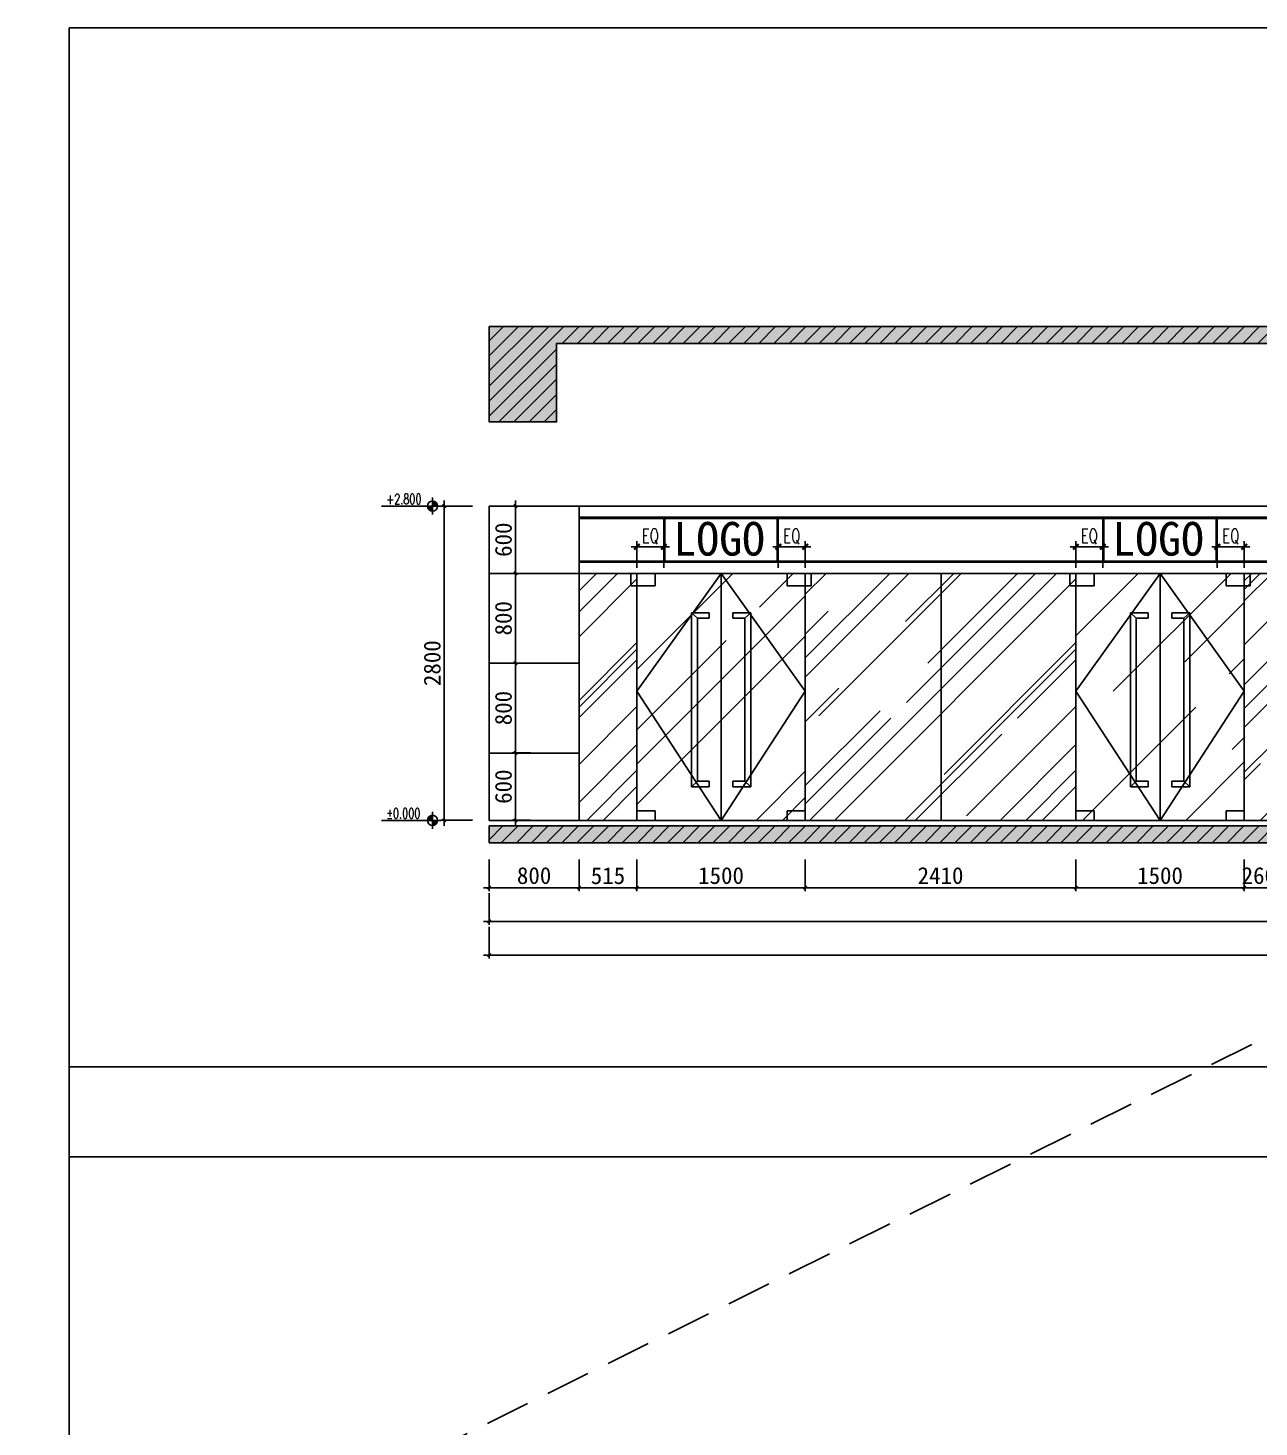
# Model space of a CAD drawing. Header units: millimetres. Extents: x 110215 to 630040, y -488650 to 141897.
# Drawn here: x 201486 to 212451, y 2886 to 15350 of the extents above; entities that cross this region are included whole.
import ezdxf
from ezdxf.xclip import XClip

# ---------------------------------------------------------------- set-up
doc = ezdxf.new("R2010")
doc.units = ezdxf.units.MM
doc.header["$LTSCALE"] = 1000
doc.header["$XCLIPFRAME"] = 0
doc.linetypes.add('_DASH', pattern=[0.6, 0.4, -0.2])
doc.layers.get('Defpoints').update_dxf_attribs({"color": 2})
for name, color, linetype in [('0-118标注', 2, 'Continuous'), ('0-140c立面材料填充', 250, 'Continuous'), ('0-140d立面材料分隔', 146, 'Continuous'), ('0-140立面图剖切线', 4, 'Continuous')]:
    doc.layers.add(name, color=color, linetype=linetype)
doc.styles.add('DIM_FONT', font='SIMPLEX', dxfattribs={"width": 0.7, "bigfont": 'GBCBIG'})
doc.styles.add('TXT', font='txt.shx', dxfattribs={"width": 0.7})
doc.styles.add('繁黑体', font='simhei.ttf')
doc.styles.add('黑体', font='simhei.ttf')
doc.dimstyles.new('50', dxfattribs={"dimscale": 50, "dimtxt": 3, "dimasz": 0.6, "dimexe": 0.6, "dimexo": 0.6, "dimtad": 1, "dimdec": 0, "dimdsep": 46, "dimtxsty": '黑体', "dimblk1": 'ARCHTICK', "dimblk2": 'ARCHTICK', "dimsah": 1, "dimcen": 0, "dimdle": 1, "dimclrd": 251, "dimclre": 251, "dimclrt": 2, "dimadec": 0, "dimazin": 0, "dimtfac": 1, "dimtdec": 0, "dimtix": 1, "dimtmove": 2, "dimatfit": 3, "dimldrblk": 'DOT', "dimfxl": 0, "dimtolj": 1, "dimtzin": 0, "dimarcsym": 0})
doc.dimstyles.new('副本 1-50', dxfattribs={"dimscale": 50, "dimtxt": 2.5, "dimasz": 1, "dimexe": 1, "dimexo": 1, "dimgap": 0.6, "dimtad": 1, "dimdec": 0, "dimrnd": 5, "dimzin": 0, "dimdsep": 46, "dimtxsty": 'TXT', "dimblk": 'ARCHTICK', "dimcen": 4, "dimdle": 1, "dimclrd": 3, "dimclre": 3, "dimclrt": 3, "dimadec": 0, "dimazin": 0, "dimtfac": 1, "dimtdec": 0, "dimtix": 1, "dimtmove": 2, "dimatfit": 3, "dimldrblk": 'ARCHTICK', "dimfxl": 0, "dimtolj": 1, "dimtzin": 0, "dimarcsym": 0})

# ---------------------------------------------------------------- blocks, each defined once
blk = doc.blocks.new('_ArchTick')
at = {"color": 0, "linetype": 'ByBlock', "const_width": 0.4}
blk.add_lwpolyline([(-0.5, -0.5), (0.5, 0.5)], dxfattribs=at)
blk = doc.blocks.new('*D130')
at = {"color": 3, "lineweight": -2, "transparency": 16777216}
for p, q in [((2433331, 314145), (2433331, 314382)), ((2433571, 314145), (2433571, 314382)), ((2433621, 314332), (2433281, 314332))]:
    blk.add_line(p, q, dxfattribs=at)
at = {"layer": 'Defpoints', "color": 0, "transparency": 16777216}
for p in [(2433331, 314332), (2433331, 314095), (2433571, 314095)]:
    blk.add_point(p, dxfattribs=at)
at = {"color": 3, "lineweight": -2, "transparency": 16777216, "xscale": 50, "yscale": 50, "zscale": 50, "rotation": 180}
blk.add_blockref('_ArchTick', (2433331, 314332), dxfattribs=at)
at = {"color": 3, "lineweight": -2, "transparency": 16777216, "xscale": 50, "yscale": 50, "zscale": 50}
blk.add_blockref('_ArchTick', (2433571, 314332), dxfattribs=at)
at = {"color": 3, "transparency": 16777216, "insert": (2433451, 314425), "char_height": 125, "attachment_point": 5, "style": 'TXT'}
blk.add_mtext('\\A1;EQ', dxfattribs=at)
blk = doc.blocks.new('*D131')
at = {"color": 3, "lineweight": -2, "transparency": 16777216}
for p, q in [((2432071, 314145), (2432071, 314382)), ((2432311, 314145), (2432311, 314382)), ((2432021, 314332), (2432361, 314332))]:
    blk.add_line(p, q, dxfattribs=at)
at = {"layer": 'Defpoints', "color": 0, "transparency": 16777216}
for p in [(2432311, 314332), (2432071, 314095), (2432311, 314095)]:
    blk.add_point(p, dxfattribs=at)
at = {"color": 3, "lineweight": -2, "transparency": 16777216, "xscale": 50, "yscale": 50, "zscale": 50, "rotation": 180}
blk.add_blockref('_ArchTick', (2432071, 314332), dxfattribs=at)
at = {"color": 3, "lineweight": -2, "transparency": 16777216, "xscale": 50, "yscale": 50, "zscale": 50}
blk.add_blockref('_ArchTick', (2432311, 314332), dxfattribs=at)
at = {"color": 3, "transparency": 16777216, "insert": (2432191, 314425), "char_height": 125, "attachment_point": 5, "style": 'TXT'}
blk.add_mtext('\\A1;EQ', dxfattribs=at)
blk = doc.blocks.new('*D811')
at = {"color": 251, "lineweight": -2, "transparency": 16777216}
for p, q in [((275969, 7941), (275969, 7661)), ((276229, 7941), (276229, 7661)), ((275969, 7691), (275939, 7691)), ((276229, 7691), (275969, 7691)), ((276229, 7691), (276259, 7691))]:
    blk.add_line(p, q, dxfattribs=at)
at = {"layer": 'Defpoints', "color": 0, "transparency": 16777216}
for p in [(275969, 8091), (276229, 8091), (275969, 7691)]:
    blk.add_point(p, dxfattribs=at)
at = {"color": 251, "lineweight": -2, "transparency": 16777216, "xscale": 30, "yscale": 30, "zscale": 30}
blk.add_blockref('_ArchTick', (275969, 7691), dxfattribs=at)
at = {"color": 251, "lineweight": -2, "transparency": 16777216, "xscale": 30, "yscale": 30, "zscale": 30, "rotation": 180}
blk.add_blockref('_ArchTick', (276229, 7691), dxfattribs=at)
at = {"color": 2, "transparency": 16777216, "insert": (276099, 7798), "char_height": 150, "attachment_point": 5, "style": '黑体'}
blk.add_mtext('\\A1;260', dxfattribs=at)
blk = doc.blocks.new('_DOT')
at = {"color": 0, "linetype": 'ByBlock'}
blk.add_line((-0.5, 0), (-1, 0), dxfattribs=at)
at = {"color": 0, "linetype": 'ByBlock', "const_width": 0.5}
blk.add_lwpolyline([(-0.25, 0, 1), (0.25, 0, 1)], format="xyb", close=True, dxfattribs=at)
blk = doc.blocks.new('*D812')
at = {"color": 251, "lineweight": -2, "transparency": 16777216}
for p, q in [((274469, 7941), (274469, 7661)), ((275969, 7941), (275969, 7661)), ((276019, 7691), (274419, 7691))]:
    blk.add_line(p, q, dxfattribs=at)
at = {"layer": 'Defpoints', "color": 0, "transparency": 16777216}
for p in [(274469, 8091), (275969, 8091), (274469, 7691)]:
    blk.add_point(p, dxfattribs=at)
at = {"color": 251, "lineweight": -2, "transparency": 16777216, "xscale": 30, "yscale": 30, "zscale": 30, "rotation": 180}
blk.add_blockref('_ArchTick', (274469, 7691), dxfattribs=at)
at = {"color": 251, "lineweight": -2, "transparency": 16777216, "xscale": 30, "yscale": 30, "zscale": 30}
blk.add_blockref('_ArchTick', (275969, 7691), dxfattribs=at)
at = {"color": 2, "transparency": 16777216, "insert": (275219, 7798), "char_height": 150, "attachment_point": 5, "style": '黑体'}
blk.add_mtext('\\A1;1500', dxfattribs=at)
blk = doc.blocks.new('*D813')
at = {"color": 251, "lineweight": -2, "transparency": 16777216}
for p, q in [((272059, 7941), (272059, 7661)), ((274469, 7941), (274469, 7661)), ((274519, 7691), (272009, 7691))]:
    blk.add_line(p, q, dxfattribs=at)
at = {"layer": 'Defpoints', "color": 0, "transparency": 16777216}
for p in [(272059, 8091), (274469, 8091), (272059, 7691)]:
    blk.add_point(p, dxfattribs=at)
at = {"color": 251, "lineweight": -2, "transparency": 16777216, "xscale": 30, "yscale": 30, "zscale": 30, "rotation": 180}
blk.add_blockref('_ArchTick', (272059, 7691), dxfattribs=at)
at = {"color": 251, "lineweight": -2, "transparency": 16777216, "xscale": 30, "yscale": 30, "zscale": 30}
blk.add_blockref('_ArchTick', (274469, 7691), dxfattribs=at)
at = {"color": 2, "transparency": 16777216, "insert": (273264, 7798), "char_height": 150, "attachment_point": 5, "style": '黑体'}
blk.add_mtext('\\A1;2410', dxfattribs=at)
blk = doc.blocks.new('*D814')
at = {"color": 251, "lineweight": -2, "transparency": 16777216}
for p, q in [((270559, 7941), (270559, 7661)), ((272059, 7941), (272059, 7661)), ((272109, 7691), (270509, 7691))]:
    blk.add_line(p, q, dxfattribs=at)
at = {"layer": 'Defpoints', "color": 0, "transparency": 16777216}
for p in [(270559, 8091), (272059, 8091), (270559, 7691)]:
    blk.add_point(p, dxfattribs=at)
at = {"color": 251, "lineweight": -2, "transparency": 16777216, "xscale": 30, "yscale": 30, "zscale": 30, "rotation": 180}
blk.add_blockref('_ArchTick', (270559, 7691), dxfattribs=at)
at = {"color": 251, "lineweight": -2, "transparency": 16777216, "xscale": 30, "yscale": 30, "zscale": 30}
blk.add_blockref('_ArchTick', (272059, 7691), dxfattribs=at)
at = {"color": 2, "transparency": 16777216, "insert": (271309, 7798), "char_height": 150, "attachment_point": 5, "style": '黑体'}
blk.add_mtext('\\A1;1500', dxfattribs=at)
blk = doc.blocks.new('*D815')
at = {"color": 251, "lineweight": -2, "transparency": 16777216}
for p, q in [((270044, 7941), (270044, 7661)), ((270559, 7941), (270559, 7661)), ((270609, 7691), (269994, 7691))]:
    blk.add_line(p, q, dxfattribs=at)
at = {"layer": 'Defpoints', "color": 0, "transparency": 16777216}
for p in [(270044, 8091), (270559, 8091), (270044, 7691)]:
    blk.add_point(p, dxfattribs=at)
at = {"color": 251, "lineweight": -2, "transparency": 16777216, "xscale": 30, "yscale": 30, "zscale": 30, "rotation": 180}
blk.add_blockref('_ArchTick', (270044, 7691), dxfattribs=at)
at = {"color": 251, "lineweight": -2, "transparency": 16777216, "xscale": 30, "yscale": 30, "zscale": 30}
blk.add_blockref('_ArchTick', (270559, 7691), dxfattribs=at)
at = {"color": 2, "transparency": 16777216, "insert": (270302, 7797), "char_height": 150, "attachment_point": 5, "style": '黑体'}
blk.add_mtext('\\A1;515', dxfattribs=at)
blk = doc.blocks.new('*D826')
at = {"color": 251, "lineweight": -2, "transparency": 16777216}
for p, q in [((269244, 7641), (269244, 7361)), ((287506, 7641), (287506, 7361)), ((287556, 7391), (269194, 7391))]:
    blk.add_line(p, q, dxfattribs=at)
at = {"layer": 'Defpoints', "color": 0, "transparency": 16777216}
for p in [(269244, 8091), (287506, 7691), (269244, 7391)]:
    blk.add_point(p, dxfattribs=at)
at = {"color": 251, "lineweight": -2, "transparency": 16777216, "xscale": 30, "yscale": 30, "zscale": 30, "rotation": 180}
blk.add_blockref('_ArchTick', (269244, 7391), dxfattribs=at)
at = {"color": 251, "lineweight": -2, "transparency": 16777216, "xscale": 30, "yscale": 30, "zscale": 30}
blk.add_blockref('_ArchTick', (287506, 7391), dxfattribs=at)
at = {"color": 2, "transparency": 16777216, "insert": (278375, 7497), "char_height": 150, "attachment_point": 5, "style": '黑体'}
blk.add_mtext('\\A1;18262', dxfattribs=at)
blk = doc.blocks.new('*D827')
at = {"color": 251, "lineweight": -2, "transparency": 16777216}
for p, q in [((269244, 7941), (269244, 7661)), ((270044, 7941), (270044, 7661)), ((270094, 7691), (269194, 7691))]:
    blk.add_line(p, q, dxfattribs=at)
at = {"layer": 'Defpoints', "color": 0, "transparency": 16777216}
for p in [(269244, 8091), (270044, 8091), (269244, 7691)]:
    blk.add_point(p, dxfattribs=at)
at = {"color": 251, "lineweight": -2, "transparency": 16777216, "xscale": 30, "yscale": 30, "zscale": 30, "rotation": 180}
blk.add_blockref('_ArchTick', (269244, 7691), dxfattribs=at)
at = {"color": 251, "lineweight": -2, "transparency": 16777216, "xscale": 30, "yscale": 30, "zscale": 30}
blk.add_blockref('_ArchTick', (270044, 7691), dxfattribs=at)
at = {"color": 2, "transparency": 16777216, "insert": (269644, 7798), "char_height": 150, "attachment_point": 5, "style": '黑体'}
blk.add_mtext('\\A1;800', dxfattribs=at)
blk = doc.blocks.new('*D828')
at = {"color": 251, "lineweight": -2, "transparency": 16777216}
for p, q in [((269244, 7341), (269244, 7061)), ((351969, 7341), (351969, 7061)), ((269194, 7091), (352019, 7091))]:
    blk.add_line(p, q, dxfattribs=at)
at = {"layer": 'Defpoints', "color": 0, "transparency": 16777216}
for p in [(269244, 7391), (351969, 7391), (351969, 7091)]:
    blk.add_point(p, dxfattribs=at)
at = {"color": 251, "lineweight": -2, "transparency": 16777216, "xscale": 30, "yscale": 30, "zscale": 30, "rotation": 180}
blk.add_blockref('_ArchTick', (269244, 7091), dxfattribs=at)
at = {"color": 251, "lineweight": -2, "transparency": 16777216, "xscale": 30, "yscale": 30, "zscale": 30}
blk.add_blockref('_ArchTick', (351969, 7091), dxfattribs=at)
at = {"color": 2, "transparency": 16777216, "insert": (310607, 7197), "char_height": 150, "attachment_point": 5, "style": '黑体'}
blk.add_mtext('\\A1;82725', dxfattribs=at)
blk = doc.blocks.new('*D738')
at = {"color": 251, "lineweight": -2, "transparency": 16777216}
for p, q in [((269614, 8891), (269448, 8891)), ((269478, 8241), (269478, 8941)), ((269613, 8291), (269448, 8291))]:
    blk.add_line(p, q, dxfattribs=at)
at = {"layer": 'Defpoints', "color": 0, "transparency": 16777216}
for p in [(269478, 8891), (269644, 8891), (269643, 8291)]:
    blk.add_point(p, dxfattribs=at)
at = {"color": 251, "lineweight": -2, "transparency": 16777216, "xscale": 30, "yscale": 30, "zscale": 30}
for p, rotation in [((269478, 8891), 90), ((269478, 8291), 270)]:
    blk.add_blockref('_ArchTick', p, dxfattribs=dict(at, rotation=rotation))
at = {"color": 2, "transparency": 16777216, "insert": (269371, 8591), "char_height": 150, "attachment_point": 5, "rotation": 90, "style": '黑体'}
blk.add_mtext('\\A1;600', dxfattribs=at)
blk = doc.blocks.new('*D739')
at = {"color": 251, "lineweight": -2, "transparency": 16777216}
for p, q in [((269478, 8841), (269478, 9741)), ((269614, 9691), (269448, 9691)), ((269614, 8891), (269448, 8891))]:
    blk.add_line(p, q, dxfattribs=at)
at = {"layer": 'Defpoints', "color": 0, "transparency": 16777216}
for p in [(269478, 9691), (269644, 9691), (269644, 8891)]:
    blk.add_point(p, dxfattribs=at)
at = {"color": 251, "lineweight": -2, "transparency": 16777216, "xscale": 30, "yscale": 30, "zscale": 30}
for p, rotation in [((269478, 9691), 90), ((269478, 8891), 270)]:
    blk.add_blockref('_ArchTick', p, dxfattribs=dict(at, rotation=rotation))
at = {"color": 2, "transparency": 16777216, "insert": (269371, 9291), "char_height": 150, "attachment_point": 5, "rotation": 90, "style": '黑体'}
blk.add_mtext('\\A1;800', dxfattribs=at)
blk = doc.blocks.new('*D740')
at = {"color": 251, "lineweight": -2, "transparency": 16777216}
for p, q in [((269728, 10491), (269448, 10491)), ((269478, 9641), (269478, 10541)), ((269614, 9691), (269448, 9691))]:
    blk.add_line(p, q, dxfattribs=at)
at = {"layer": 'Defpoints', "color": 0, "transparency": 16777216}
for p in [(269478, 10491), (269761, 10491), (269644, 9691)]:
    blk.add_point(p, dxfattribs=at)
at = {"color": 251, "lineweight": -2, "transparency": 16777216, "xscale": 30, "yscale": 30, "zscale": 30}
for p, rotation in [((269478, 10491), 90), ((269478, 9691), 270)]:
    blk.add_blockref('_ArchTick', p, dxfattribs=dict(at, rotation=rotation))
at = {"color": 2, "transparency": 16777216, "insert": (269371, 10091), "char_height": 150, "attachment_point": 5, "rotation": 90, "style": '黑体'}
blk.add_mtext('\\A1;800', dxfattribs=at)
blk = doc.blocks.new('*D741')
at = {"color": 251, "lineweight": -2, "transparency": 16777216}
for p, q in [((269478, 10441), (269478, 11141)), ((269728, 11091), (269448, 11091)), ((269728, 10491), (269448, 10491))]:
    blk.add_line(p, q, dxfattribs=at)
at = {"layer": 'Defpoints', "color": 0, "transparency": 16777216}
for p in [(269478, 11091), (269761, 11091), (269761, 10491)]:
    blk.add_point(p, dxfattribs=at)
at = {"color": 251, "lineweight": -2, "transparency": 16777216, "xscale": 30, "yscale": 30, "zscale": 30}
for p, rotation in [((269478, 11091), 90), ((269478, 10491), 270)]:
    blk.add_blockref('_ArchTick', p, dxfattribs=dict(at, rotation=rotation))
at = {"color": 2, "transparency": 16777216, "insert": (269371, 10791), "char_height": 150, "attachment_point": 5, "rotation": 90, "style": '黑体'}
blk.add_mtext('\\A1;600', dxfattribs=at)
blk = doc.blocks.new('*D762')
at = {"color": 251, "lineweight": -2, "transparency": 16777216}
for p, q in [((268844, 8241), (268844, 11141)), ((269094, 11091), (268814, 11091)), ((269094, 8291), (268814, 8291))]:
    blk.add_line(p, q, dxfattribs=at)
at = {"layer": 'Defpoints', "color": 0, "transparency": 16777216}
for p in [(268844, 11091), (269244, 11091), (269244, 8291)]:
    blk.add_point(p, dxfattribs=at)
at = {"color": 251, "lineweight": -2, "transparency": 16777216, "xscale": 30, "yscale": 30, "zscale": 30}
for p, rotation in [((268844, 11091), 90), ((268844, 8291), 270)]:
    blk.add_blockref('_ArchTick', p, dxfattribs=dict(at, rotation=rotation))
at = {"color": 2, "transparency": 16777216, "insert": (268737, 9691), "char_height": 150, "attachment_point": 5, "rotation": 90, "style": '黑体'}
blk.add_mtext('\\A1;2800', dxfattribs=at)
blk = doc.blocks.new('*U702')
at = {"extrusion": (0, 0, -1)}
for points in [[(0, 0), (1.5, 0, 0.414214), (0, 1.5)], [(0, 0), (-1.5, 0, 0.414214), (0, -1.5)]]:
    blk.add_hatch(color=256, dxfattribs=at).paths.add_polyline_path(points)
for p, q in [((-2.25, 0), (-15.09, 0)), ((-2.52, 0), (2.52, 0)), ((0, -2.52), (0, 2.52))]:
    blk.add_line(p, q)
blk.add_circle((0, 0), 1.5)
at = {"style": 'DIM_FONT', "width": 0.7, "flags": 8}
blk.add_attdef('%%P0.000', (-13.68, -0.59), '', height=3, dxfattribs=at)
blk = doc.blocks.new('*U703')
at = {"extrusion": (0, 0, -1)}
for points in [[(0, 0), (1.5, 0, -0.414214), (0, -1.5)], [(0, 0), (-1.5, 0, -0.414214), (0, 1.5)]]:
    blk.add_hatch(color=256, dxfattribs=at).paths.add_polyline_path(points)
for p, q in [((-2.25, 0), (-15.09, 0)), ((-2.52, 0), (2.52, 0)), ((0, 2.52), (0, -2.52))]:
    blk.add_line(p, q)
blk.add_circle((0, 0), 1.5)
at = {"style": 'DIM_FONT', "width": 0.7, "flags": 8}
blk.add_attdef('%%P0.000', (-13.68, 0.59), '', height=3, dxfattribs=at)
blk = doc.blocks.new('kjlkj')
at = {"layer": '0-140c立面材料填充'}
h = blk.add_hatch(dxfattribs=at)
h.set_pattern_fill('AR-RROOF', color=256, scale=50, angle=45, style=0)
h.set_pattern_definition([(45, (2419215.6, 311894.9), (1077.63, 2873.68), [19050, -2540, 6350, -1270]), (45, (2419961, 313538.3), (-2092.4, 296.35), [3810, -419.1, 7620, -952.5]), (45, (2418901.25, 313107.2), (4068.056, 5271.41), [10160, -1778, 5080, -1270])])
h.paths.add_polyline_path([(2433571.1, 314094.9), (2432071.1, 314094.9), (2432071.1, 311894.9), (2433571.1, 311894.9)])
at = {"color": 8}
for p, q in [((2432311.1, 314194.9), (2432311.1, 314594.9)), ((2432321.1, 314194.9), (2432321.1, 314594.9)), ((2433321.1, 314194.9), (2433321.1, 314594.9)), ((2433331.1, 314194.9), (2433331.1, 314594.9))]:
    blk.add_line(p, q, dxfattribs=at)
for points in [[(2432821.1, 314094.9), (2432071.1, 313044.9), (2432821.1, 311894.9)], [(2432821.1, 314094.9), (2433571.1, 313044.9), (2432821.1, 311894.9)]]:
    blk.add_lwpolyline(points, dxfattribs=at)
at = {"layer": '0-140d立面材料分隔'}
for p, q in [((2432071.1, 314094.9), (2432071.1, 311894.9)), ((2432821.1, 314094.9), (2432821.1, 311894.9)), ((2433571.1, 314094.9), (2433571.1, 311894.9))]:
    blk.add_line(p, q, dxfattribs=at)
at = {"layer": '0-140d立面材料分隔', "color": 1}
for p, q in [((2432609.7, 313694.9, -219.5), (2432556.9, 313744.9, -219.5)), ((2432556.9, 313744.9, -219.5), (2432556.9, 312194.9)), ((2432556.9, 313744.9, -219.5), (2432715.4, 313744.9, -219.5)), ((2432715.4, 313744.9, -219.5), (2432715.4, 313694.9, -219.5)), ((2432926.8, 313744.9, -219.5), (2432926.8, 313694.9, -219.5)), ((2433085.4, 313744.9, -219.5), (2432926.8, 313744.9, -219.5)), ((2433032.5, 313694.9, -219.5), (2433085.4, 313744.9, -219.5)), ((2433085.4, 313744.9, -219.5), (2433085.4, 312194.9)), ((2432609.7, 313694.9, -219.5), (2432609.7, 312244.9)), ((2432609.7, 313694.9, -219.5), (2432715.4, 313694.9, -219.5)), ((2433032.5, 313694.9, -219.5), (2432926.8, 313694.9, -219.5)), ((2433032.5, 313694.9, -219.5), (2433032.5, 312244.9)), ((2432609.7, 312244.9), (2432556.9, 312194.9)), ((2432715.4, 312244.9), (2432609.7, 312244.9)), ((2432715.4, 312244.9), (2432715.4, 312194.9)), ((2432926.8, 312244.9), (2433032.5, 312244.9)), ((2432926.8, 312244.9), (2432926.8, 312194.9)), ((2433032.5, 312244.9), (2433085.4, 312194.9)), ((2432715.4, 312194.9), (2432556.9, 312194.9)), ((2432926.8, 312194.9), (2433085.4, 312194.9))]:
    blk.add_line(p, q, dxfattribs=at)
for points in [[(2432018.3, 314094.9), (2432233.1, 314094.9), (2432233.1, 313984.9), (2432018.3, 313984.9)], [(2433409.2, 314094.9), (2433624, 314094.9), (2433624, 313984.9), (2433409.2, 313984.9)], [(2432071.1, 311978.2), (2432233.1, 311978.2), (2432233.1, 311894.9), (2432071.1, 311894.9)], [(2433409.2, 311978.2), (2433571.1, 311978.2), (2433571.1, 311894.9), (2433409.2, 311894.9)]]:
    blk.add_lwpolyline(points, close=True, dxfattribs=at)
at = {"color": 1, "style": '繁黑体'}
blk.add_text('LOGO', height=300, dxfattribs=at).set_placement((2432396, 314253.3, -219.5))
at = {"color": 8}
dim = blk.add_linear_dim(base=(2432311.1, 314332.1), p1=(2432071.1, 314094.9), p2=(2432311.1, 314094.9), text='EQ', dimstyle='副本 1-50', dxfattribs=at)
dim.commit()
dim.dimension.update_dxf_attribs({"geometry": '*D131', "text_midpoint": (2432191.1, 314424.6)})
dim = blk.add_linear_dim(base=(2433331.1, 314332.1), p1=(2433571.1, 314094.9), p2=(2433331.1, 314094.9), angle=180, text='EQ', dimstyle='副本 1-50', dxfattribs=at)
dim.commit()
dim.dimension.update_dxf_attribs({"geometry": '*D130', "text_midpoint": (2433451.1, 314424.6)})
blk = doc.blocks.new('dvdfsdfs')
h = blk.add_hatch()
h.set_pattern_fill('ANSI31', color=250, scale=30)
h.paths.add_polyline_path([(269244.4, 8240.8), (351969.4, 8240.8), (351969.4, 8090.8), (269244.4, 8090.8)])
h.paths.add_polyline_path([(351969.4, 12690.4), (351969.4, 11840.4), (351369.4, 11840.4), (351369.4, 12540.4), (348969.4, 12540.4), (348969.4, 11840.4), (348469.4, 11840.4), (348469.4, 12540.4), (345044.4, 12540.4), (345044.4, 11840.4), (344444.4, 11840.4), (344444.4, 12540.4), (342914.4, 12540.4), (342914.4, 11840.4), (342314.4, 11840.4), (342314.4, 12540.4), (339414.4, 12540.4), (339414.4, 11840.4), (338914.4, 11840.4), (338914.4, 12540.4), (337814.4, 12540.4), (337814.4, 11840.4), (337214.4, 11840.4), (337214.4, 12540.4), (334680, 12540.4), (334680, 11840.4), (334080, 11840.4), (334080, 12540.4), (331929.9, 12540.4), (331929.9, 11840.4), (331429.9, 11840.4), (331429.9, 12540.4), (329129.9, 12540.4), (329129.9, 11840.4), (328629.9, 11840.4), (328629.9, 12540.4), (326379.9, 12540.4), (326379.9, 11840.4), (325779.9, 11840.4), (325779.9, 12540.4), (323329.9, 12540.4), (323329.9, 11840.4), (322829.9, 11840.4), (322829.9, 12540.4), (320329.9, 12540.4), (320329.9, 11840.4), (319829.9, 11840.4), (319829.9, 12540.4), (317681.3, 12540.4), (317681.3, 11840.4), (317081.3, 11840.4), (317081.3, 12540.4), (315231.3, 12540.4), (315231.3, 11840.4), (314695.9, 11840.4), (314695.9, 12540.4), (313897.8, 12540.4), (313897.8, 11840.4), (313318.8, 11840.4), (313318.8, 12540.4), (311318, 12540.4), (311318, 11840.4), (310691.4, 11840.4), (310691.4, 12540.4), (308229.9, 12540.4), (308229.9, 11840.4), (307729.9, 11840.4), (307729.9, 12540.4), (305779.9, 12540.4), (305779.9, 11840.4), (305179.9, 11840.4), (305179.9, 12540.4), (303430.8, 12540.4), (303430.8, 11840.4), (302930.8, 11840.4), (302930.8, 12540.4), (301180.2, 12540.4), (301180.2, 11840.4), (300580.2, 11840.4), (300580.2, 12540.4), (298430.1, 12540.4), (298430.1, 11840.4), (297830.1, 11840.4), (297830.1, 12540.4), (295530.1, 12540.4), (295530.1, 11840.4), (294930.1, 11840.4), (294930.1, 12540.4), (292779.9, 12540.4), (292779.9, 11840.4), (292179.9, 11840.4), (292179.9, 12540.4), (289928.9, 12540.4), (289928.9, 11840.4), (289428.9, 11840.4), (289428.9, 12540.4), (287128.9, 12540.4), (287128.9, 11840.4), (286628.9, 11840.4), (286628.9, 12540.4), (284355.7, 12540.4), (284355.7, 11840.4), (283756.6, 11840.4), (283756.6, 12540.4), (281529.9, 12540.4), (281529.9, 11840.4), (281029.9, 11840.4), (281029.9, 12540.4), (278729.9, 12540.4), (278729.9, 11840.4), (278229.9, 11840.4), (278229.9, 12540.4), (269843.9, 12540.4), (269843.9, 11840.4), (269244.4, 11840.4), (269244.4, 12690.4)])
at = {"layer": '0-140c立面材料填充'}
h = blk.add_hatch(dxfattribs=at)
h.set_pattern_fill('AR-CONC', color=256)
h.paths.add_polyline_path([(351969.4, 12690.4), (351969.4, 11840.4), (351369.4, 11840.4), (351369.4, 12540.4), (348969.4, 12540.4), (348969.4, 11840.4), (348469.4, 11840.4), (348469.4, 12540.4), (345044.4, 12540.4), (345044.4, 11840.4), (344444.4, 11840.4), (344444.4, 12540.4), (342914.4, 12540.4), (342914.4, 11840.4), (342314.4, 11840.4), (342314.4, 12540.4), (339414.4, 12540.4), (339414.4, 11840.4), (338914.4, 11840.4), (338914.4, 12540.4), (337814.4, 12540.4), (337814.4, 11840.4), (337214.4, 11840.4), (337214.4, 12540.4), (334680, 12540.4), (334680, 11840.4), (334080, 11840.4), (334080, 12540.4), (331929.9, 12540.4), (331929.9, 11840.4), (331429.9, 11840.4), (331429.9, 12540.4), (329129.9, 12540.4), (329129.9, 11840.4), (328629.9, 11840.4), (328629.9, 12540.4), (326379.9, 12540.4), (326379.9, 11840.4), (325779.9, 11840.4), (325779.9, 12540.4), (323329.9, 12540.4), (323329.9, 11840.4), (322829.9, 11840.4), (322829.9, 12540.4), (320329.9, 12540.4), (320329.9, 11840.4), (319829.9, 11840.4), (319829.9, 12540.4), (317681.3, 12540.4), (317681.3, 11840.4), (317081.3, 11840.4), (317081.3, 12540.4), (315231.3, 12540.4), (315231.3, 11840.4), (314695.9, 11840.4), (314695.9, 12540.4), (313897.8, 12540.4), (313897.8, 11840.4), (313318.8, 11840.4), (313318.8, 12540.4), (311318, 12540.4), (311318, 11840.4), (310691.4, 11840.4), (310691.4, 12540.4), (308229.9, 12540.4), (308229.9, 11840.4), (307729.9, 11840.4), (307729.9, 12540.4), (305779.9, 12540.4), (305779.9, 11840.4), (305179.9, 11840.4), (305179.9, 12540.4), (303430.8, 12540.4), (303430.8, 11840.4), (302930.8, 11840.4), (302930.8, 12540.4), (301180.2, 12540.4), (301180.2, 11840.4), (300580.2, 11840.4), (300580.2, 12540.4), (298430.1, 12540.4), (298430.1, 11840.4), (297830.1, 11840.4), (297830.1, 12540.4), (295530.1, 12540.4), (295530.1, 11840.4), (294930.1, 11840.4), (294930.1, 12540.4), (292779.9, 12540.4), (292779.9, 11840.4), (292179.9, 11840.4), (292179.9, 12540.4), (289928.9, 12540.4), (289928.9, 11840.4), (289428.9, 11840.4), (289428.9, 12540.4), (287128.9, 12540.4), (287128.9, 11840.4), (286628.9, 11840.4), (286628.9, 12540.4), (284355.7, 12540.4), (284355.7, 11840.4), (283756.6, 11840.4), (283756.6, 12540.4), (281529.9, 12540.4), (281529.9, 11840.4), (281029.9, 11840.4), (281029.9, 12540.4), (278729.9, 12540.4), (278729.9, 11840.4), (278229.9, 11840.4), (278229.9, 12540.4), (269843.9, 12540.4), (269843.9, 11840.4), (269244.4, 11840.4), (269244.4, 12690.4)])
h = blk.add_hatch(dxfattribs=at)
h.set_pattern_fill('AR-RROOF', color=251, scale=600, angle=45)
h.set_pattern_definition([(45, (273349.3, 94921.34), (509.117, 1357.645), [9000, -1200, 3000, -600]), (45, (273701.4, 95697.74), (-988.535, 140.007), [1800, -198, 3600, -450]), (45, (273200.8, 95494.1), (1921.9162, 2490.43), [4800, -840, 2400, -600])])
h.paths.add_polyline_path([(270044.4, 10490.8), (270044.4, 8290.8), (270557.4, 8290.8), (270557.4, 10490.8)])
h = blk.add_hatch(dxfattribs=at)
h.set_pattern_fill('AR-RROOF', color=251, scale=600, angle=45)
h.set_pattern_definition([(45, (277259.3, 94921.33), (509.117, 1357.645), [9000, -1200, 3000, -600]), (45, (277611.4, 95697.7), (-988.535, 140.007), [1800, -198, 3600, -450]), (45, (277110.8, 95494.1), (1921.9162, 2490.43), [4800, -840, 2400, -600])])
h.paths.add_polyline_path([(272059.4, 10490.8), (272059.4, 8290.8), (274467.4, 8290.8), (274467.4, 10490.8)])
h = blk.add_hatch(dxfattribs=at)
h.set_pattern_fill('AR-RROOF', color=251, scale=600, angle=45)
h.set_pattern_definition([(45, (281619.3, 94921.34), (509.117, 1357.645), [9000, -1200, 3000, -600]), (45, (281971.4, 95697.74), (-988.535, 140.007), [1800, -198, 3600, -450]), (45, (281470.8, 95494.1), (1921.9162, 2490.43), [4800, -840, 2400, -600])])
h.paths.add_polyline_path([(276229.4, 8290.8), (276229.4, 10490.8), (275969.4, 10490.8), (275969.4, 8290.8)])
h.paths.add_polyline_path([(277279.4, 10490.8), (277279.4, 8290.8), (278827.4, 8290.8), (278827.4, 10490.8)])
h = blk.add_hatch(dxfattribs=at)
h.set_pattern_fill('AR-CONC', color=256)
h.paths.add_polyline_path([(269244.4, 8240.8), (351969.4, 8240.8), (351969.4, 8090.8), (269244.4, 8090.8)])
blk.add_lwpolyline([(289428.9, 12540.4), (287128.9, 12540.4), (287128.9, 11840.4), (286628.9, 11840.4), (286628.9, 12540.4), (284355.7, 12540.4), (284355.7, 11840.4), (283756.6, 11840.4), (283756.6, 12540.4), (281529.9, 12540.4), (281529.9, 11840.4), (281029.9, 11840.4), (281029.9, 12540.4), (278729.9, 12540.4), (278729.9, 11840.4), (278229.9, 11840.4), (278229.9, 12540.4), (269843.9, 12540.4), (269843.9, 11840.4), (269244.4, 11840.4), (269244.4, 12690.4), (351969.4, 12690.4)])
blk.add_lwpolyline([(269244.4, 8240.8), (351969.4, 8240.8), (351969.4, 8090.8), (269244.4, 8090.8)], close=True)
at = {"layer": '0-140c立面材料填充', "color": 251}
for p, q in [((269244.4, 10490.8), (270044.4, 10490.8)), ((273269.4, 8290.8), (273269.4, 10490.8)), ((269244.4, 9690.8), (270044.4, 9690.8)), ((269244.4, 8890.8), (270044.4, 8890.8))]:
    blk.add_line(p, q, dxfattribs=at)
at = {"layer": '0-140d立面材料分隔'}
for p, q in [((270044.4, 8290.8), (270044.4, 11090.8)), ((283099.4, 10990.8), (270044.4, 10990.8)), ((283099.4, 10980.8), (270044.4, 10980.8)), ((283099.4, 10600.8), (270044.4, 10600.8)), ((283099.4, 10590.8), (270044.4, 10590.8)), ((283099.4, 10490.8), (270044.4, 10490.8))]:
    blk.add_line(p, q, dxfattribs=at)
at = {"layer": '0-140立面图剖切线'}
for p, q in [((352069.4, 11090.8), (269244.4, 11090.8)), ((269244.4, 11090.8), (269244.4, 8290.8)), ((351969.4, 8290.8), (269244.4, 8290.8))]:
    blk.add_line(p, q, dxfattribs=at)
at = {"color": 8}
for p in [(-2161511.8, -303604.1), (-2157601.8, -303604.1)]:
    blk.add_blockref('kjlkj', p, dxfattribs=at)
at = {"layer": '0-118标注'}
ref = blk.add_blockref('*U703', (268738.8, 11090.8), dxfattribs=dict(at, xscale=30, yscale=30, zscale=30))
ref.add_attrib('%%P0.000', '+2.800', (268328.2, 11108.6), dxfattribs={"layer": '0', "color": 7, "height": 90, "style": 'DIM_FONT', "width": 0.7, "flags": 8})
ref = blk.add_blockref('*U702', (268738.8, 8290.8), dxfattribs=dict(at, xscale=30, yscale=30, zscale=30))
ref.add_attrib('%%P0.000', '±0.000', (268328.2, 8308.6), dxfattribs={"layer": '0', "color": 7, "height": 90, "style": 'DIM_FONT', "width": 0.7, "flags": 8})
for base, p1, p2, picture, middle in [((268844.4, 11090.8), (269244.4, 8290.8), (269244.4, 11090.8), '*D762', (268737.3, 9690.8)), ((269477.9, 11090.8), (269760.9, 10490.8), (269760.9, 11090.8), '*D741', (269370.8, 10790.8)), ((269477.9, 10490.8), (269644.4, 9690.8), (269760.9, 10490.8), '*D740', (269370.8, 10090.8)), ((269477.9, 9690.8), (269644.4, 8890.8), (269644.4, 9690.8), '*D739', (269370.8, 9290.8)), ((269477.9, 8890.8), (269642.8, 8290.8), (269644.4, 8890.8), '*D738', (269370.8, 8590.8))]:
    dim = blk.add_linear_dim(base=base, p1=p1, p2=p2, angle=90, dimstyle='50', override={"dimfxl": 5, "dimarcsym": 1})
    dim.commit()
    dim.dimension.update_dxf_attribs({"geometry": picture, "text_midpoint": middle})
for base, p1, p2, picture, middle in [((269244.4, 7390.8), (287506.3, 7690.8), (269244.4, 8090.8), '*D826', (278375.3, 7497.1)), ((269244.4, 7690.8), (270044.4, 8090.8), (269244.4, 8090.8), '*D827', (269644.4, 7797.9)), ((270044.4, 7690.8), (270559.4, 8090.8), (270044.4, 8090.8), '*D815', (270301.9, 7797.1)), ((270559.4, 7690.8), (272059.4, 8090.8), (270559.4, 8090.8), '*D814', (271309.4, 7797.9)), ((272059.4, 7690.8), (274469.4, 8090.8), (272059.4, 8090.8), '*D813', (273264.4, 7797.9)), ((274469.4, 7690.8), (275969.4, 8090.8), (274469.4, 8090.8), '*D812', (275219.4, 7797.9)), ((275969.4, 7690.8), (276229.4, 8090.8), (275969.4, 8090.8), '*D811', (276099.4, 7797.9)), ((351969.4, 7090.8), (269244.4, 7390.8), (351969.4, 7390.8), '*D828', (310606.9, 7197.1))]:
    dim = blk.add_linear_dim(base=base, p1=p1, p2=p2, dimstyle='50', override={"dimfxl": 5, "dimarcsym": 1})
    dim.commit()
    dim.dimension.update_dxf_attribs({"geometry": picture, "text_midpoint": middle})

msp = doc.modelspace()

# ---------------------------------------------------------------- linework, layer by layer
at = {"color": 251, "linetype": '_DASH'}
msp.add_line((225288, 12690.4), (205006.8, 2634.8), dxfattribs=at)
for p, q in [((227396.9, 6094.5), (201851.5, 6094.5)), ((227396.9, 5294.5), (201851.5, 5294.5))]:
    msp.add_line(p, q)
msp.add_lwpolyline([(201851.5, 15350.1), (227396.9, 15350.1), (227396.9, -4761.1), (201851.5, -4761.1)], close=True)

# ---------------------------------------------------------------- block references
ref = msp.add_blockref('dvdfsdfs', (-63649.9, 0))
XClip(ref).set_block_clipping_path([(267363.5413405289, 6094.4817562175), (288943.9656140088, 15350.053184789)])
ref = msp.add_blockref('dvdfsdfs', (-72939.7, 0))
XClip(ref).set_block_clipping_path([(305891.1221467885, 6094.4817562175), (330306.6420019369, 15350.053184789)])

doc.saveas('drawing.dxf')
